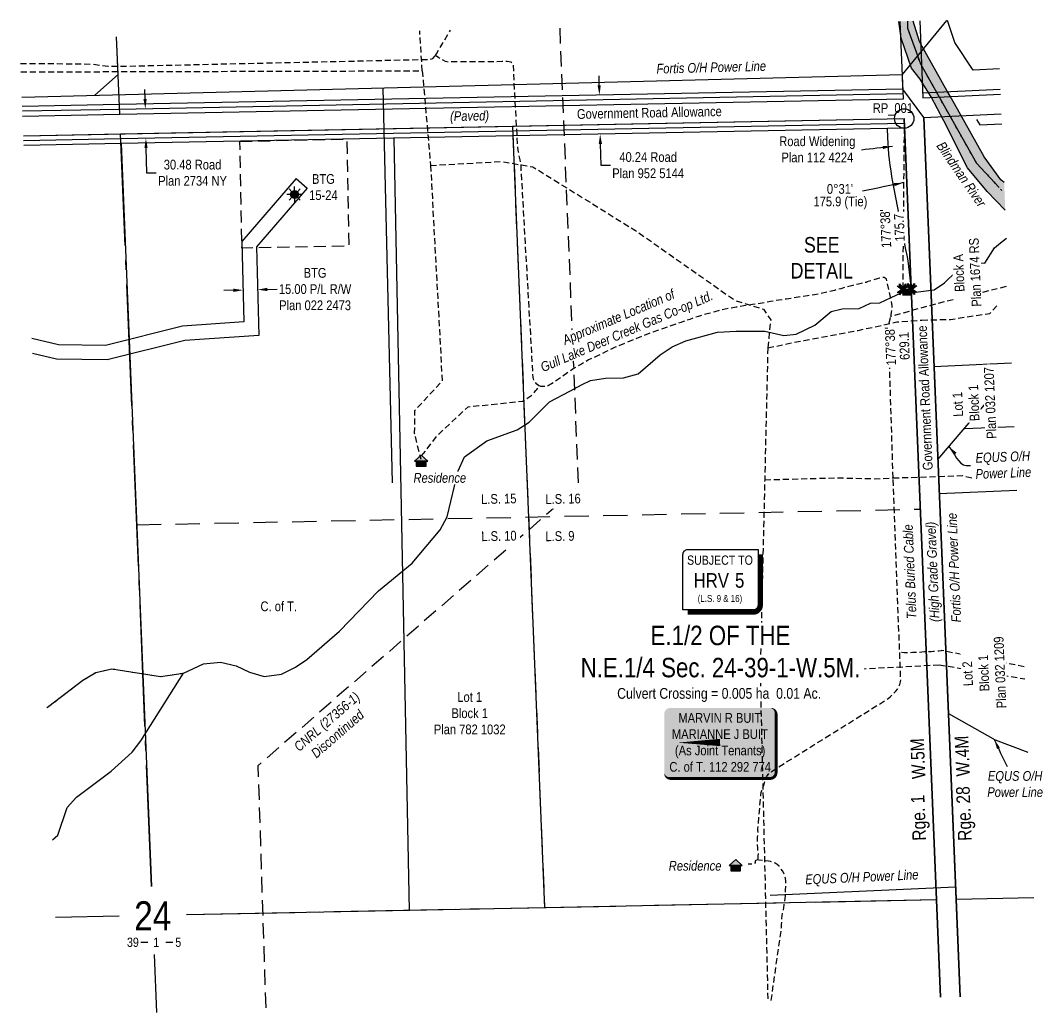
# Model space of a CAD drawing. Extents: x 702136 to 706067, y 5806320 to 5809239.
# Drawn here: x 703151 to 704202, y 5806320 to 5807341 of the extents above; entities that cross this region are included whole.
import ezdxf
from ezdxf.enums import TextEntityAlignment as Align

# ---------------------------------------------------------------- set-up
doc = ezdxf.new("R2010")
doc.units = 0
doc.header["$LTSCALE"] = 5
doc.header["$PDSIZE"] = 0.5
for name, pattern in [('foc-ACCESSROAD', [3.75, 2.5, -1.25]), ('foc-LSD', [8, 5, -3]), ('foc-QUARTERLINE', [33, 25, -3, 2, -3]), ('foc-TIELINE', [1.875, 1.25, -0.625]), ('foc-WHEELTRACKS', [2, 0.4, -1.6]), ('HIDDEN2', [4.7625, 3.175, -1.5875]), ('UG_PIPE', [1.875, 1.25, -0.625])]:
    doc.linetypes.add(name, pattern=pattern)
doc.layers.get('Defpoints').update_dxf_attribs({"color": 9})
for name, color, linetype in [('10', 1, 'Continuous'), ('35', 37, 'Continuous'), ('9', 3, 'Continuous'), ('AS-PIPE-UG', 44, 'UG_PIPE'), ('AS-PIPE-UG-T', 44, 'Continuous'), ('AS-POWER', 104, 'foc-POWER'), ('AS-POWER-T', 104, 'Continuous'), ('AS-RESIDENCE', 14, 'Continuous'), ('AS-TELUS', 224, 'foc-TEL'), ('C-SYMBOL', 7, 'Continuous'), ('CG-NOTES', 7, 'Continuous'), ('CTW', 7, 'Continuous'), ('D-TXT', 6, 'Continuous'), ('DETAIL-T', 7, 'Continuous'), ('F-RW', 190, 'Continuous'), ('F-WS', 190, 'foc-ACCESSROAD'), ('F-WS-S', 8, 'Continuous'), ('L-AREAREQUIRED', 7, 'Continuous'), ('L-BD', 7, 'Continuous'), ('L-MON', 1, 'Continuous'), ('L-ROAD-T', 7, 'Continuous'), ('L-SEC', 7, 'Continuous'), ('L-SECLBL', 7, 'Continuous'), ('L-SECQ', 8, 'foc-QUARTERLINE'), ('L-SECTION-LSD', 7, 'foc-LSD'), ('L-TIE', 7, 'foc-TIELINE'), ('L-TITLEDB', 4, 'Continuous'), ('L-TITLEDB-T', 4, 'Continuous'), ('P-PROPOSED', 10, 'Continuous'), ('P-PROPOSED-H', 21, 'Continuous'), ('T-EXISTING RTF', 220, 'HIDDEN2'), ('T-WATER', 160, 'Continuous'), ('T-WATER-H', 133, 'Continuous'), ('T-WATER-P3', 160, 'foc-WHEELTRACKS'), ('T-WATER-T', 170, 'Continuous')]:
    doc.layers.add(name, color=color, linetype=linetype)
doc.layers.add('T-TEXT', color=48, linetype='Continuous', lineweight=18)
doc.styles.add('100L', font='ARIALN.TTF', dxfattribs={"height": 11})
doc.styles.add('175L', font='ARIALN.TTF', dxfattribs={"height": 20})
doc.styles.add('80', font='ARIALN.TTF', dxfattribs={"height": 10})
doc.styles.add('80CG', font='ARIALN.TTF', dxfattribs={"height": 10})
doc.styles.add('80L', font='ARIALN.TTF', dxfattribs={"height": 10})
doc.styles.add('80LS', font='ARIALNI.TTF', dxfattribs={"height": 10})
doc.styles.add('foc-LtypeFont', font='ARIALN.TTF', dxfattribs={"height": 7.35})
doc.styles.add('HRV', font='ARIALN.TTF', dxfattribs={"height": 3})
doc.styles.add('MtXpl_Arial_Narrow', font='ARIALNI.TTF')
doc.styles.add('SIMPLEX', font='ARIALN.TTF')
doc.linetypes.add('foc-POWER', pattern='A,6,-1,["P",foc-LtypeFont,S=0.2,R=0,X=-0.625,Y=-0.75],-1.24,4', length=12.24)
doc.linetypes.add('foc-POWER-NOLINE', pattern='A,0,-4,["P",foc-LtypeFont,S=0.2,R=0,X=-0.625,Y=-0.75],-8.24', length=12.24)
doc.linetypes.add('foc-TEL', pattern='A,2,-1,["T",foc-LtypeFont,S=0.2,R=0,X=-0.425,Y=-0.75],-1.24,8', length=12.24)
doc.linetypes.add('foc-TEL-NOLINE', pattern='A,0,-2,["T",foc-LtypeFont,S=0.2,R=0,X=-0.425,Y=-0.75],-10.24', length=12.24)
doc.linetypes.add('foc-TOPO-flowdirection-NOLINE', pattern='A,0,[">",foc-LtypeFont,S=0.3,R=0,X=0,Y=-0.945],-20,[">",foc-LtypeFont,S=0.3,R=0,X=0,Y=-0.945],0', length=20)
doc.dimstyles.new('Compass 5 000', dxfattribs={"dimscale": 5, "dimtxt": 9, "dimasz": 2, "dimexe": 0.2, "dimexo": 0.0625, "dimgap": 0.5, "dimtad": 0, "dimtih": 1, "dimtoh": 1, "dimzin": 0, "dimdsep": 46, "dimtxsty": '80CG', "dimcen": 0.1, "dimse1": 1, "dimse2": 1, "dimclrd": 256, "dimclrt": 256, "dimaunit": 1, "dimadec": 4, "dimazin": 0, "dimtfac": 0.06, "dimtofl": 0, "dimtmove": 0, "dimatfit": 1, "dimfxl": 0.2, "dimtolj": 1, "dimtzin": 0, "dimlwd": -1, "dimarcsym": 0})

# ---------------------------------------------------------------- blocks, each defined once
blk = doc.blocks.new('L-SECLBL')
at = {"layer": '9', "color": 7}
for p, q in [((-5.1, -27.8), (-12.3, -27.8)), ((20.7, -27.8), (13.5, -27.8))]:
    blk.add_line(p, q, dxfattribs=at)
at = {"layer": '10', "color": 2, "style": 'SIMPLEX'}
blk.add_attdef('SEC', text='', height=30, dxfattribs=at).set_placement((0, 0), align=Align.MIDDLE)
at = {"layer": '10', "color": 5, "style": '80L'}
blk.add_attdef('TWP', text='', height=9.5, dxfattribs=at).set_placement((-14.4, -27.4), align=Align.MIDDLE_RIGHT)
blk.add_attdef('RGE', text='', height=9.5, dxfattribs=at).set_placement((3.6, -27.4), align=Align.MIDDLE_CENTER)
blk.add_attdef('MER', text='', height=9.5, dxfattribs=at).set_placement((23.2, -27.4), align=Align.MIDDLE_LEFT)
blk = doc.blocks.new('*D418')
at = {"layer": 'Defpoints', "color": 0, "transparency": 16777216}
for p in [(703379.6, 5807084), (703394.6, 5807084.4), (703395.2, 5807064.2)]:
    blk.add_point(p, dxfattribs=at)
at = {"layer": 'F-RW', "transparency": 16777216}
for p, q in [((703370.2, 5807063.6), (703360.2, 5807063.3)), ((703405.2, 5807064.5), (703415.2, 5807064.8))]:
    blk.add_line(p, q, dxfattribs=at)
for points in [[(703370.1, 5807065.3), (703370.2, 5807061.9), (703380.2, 5807063.8)], [(703405.1, 5807066.2), (703405.2, 5807062.8), (703395.2, 5807064.2)]]:
    blk.add_solid(points, dxfattribs=at)
at = {"layer": 'F-RW', "transparency": 16777216, "insert": (703454.2, 5807064.8), "char_height": 10, "width": 372.499, "attachment_point": 5, "style": '80CG'}
blk.add_mtext('\\A1;BTG\\P15.00 P/L R/W\\PPlan 022 2473', dxfattribs=at)
blk = doc.blocks.new('HRV')
blk.add_lwpolyline([(-35.1, 31.6), (37.2, 31.6), (37.2, -25.5, -0.414214), (32.2, -30.5), (-40.1, -30.5), (-40.1, 26.6, -0.414214)], format="xyb", close=True)
at = {"const_width": 5, "flags": 128}
blk.add_lwpolyline([(-35.1, -33), (32.2, -33, 0.414214), (39.7, -25.5), (39.7, 26.6)], format="xyb", dxfattribs=at)
at = {"style": '80L'}
blk.add_text('SUBJECT TO', height=9.5, dxfattribs=at).set_placement((-2, 13.1), align=Align.BOTTOM_CENTER)
blk.add_attdef('(N.W.1/4 00)', text='', height=7.12, dxfattribs=at).set_placement((-2, -24.4), align=Align.BOTTOM_CENTER)
at = {"layer": 'CTW', "color": 3, "style": 'HRV'}
blk.add_text('HRV', height=15, dxfattribs=at).set_placement((-10.9, -0.2), align=Align.MIDDLE_CENTER)
blk.add_attdef('0', text='', height=15, dxfattribs=at).set_placement((18.3, -0.2), align=Align.MIDDLE_CENTER)
blk = doc.blocks.new('*D422')
at = {"layer": 'Defpoints', "color": 0, "transparency": 16777216}
for p in [(703279.6, 5807250.3), (703490.4, 5807254.5), (703491, 5807224.1)]:
    blk.add_point(p, dxfattribs=at)
at = {"layer": 'L-TITLEDB', "transparency": 16777216}
for p, q in [((703279.4, 5807260.3), (703279.2, 5807270.3)), ((703280.3, 5807210), (703280.9, 5807184.5)), ((703280.9, 5807184.5), (703290.9, 5807184.5))]:
    blk.add_line(p, q, dxfattribs=at)
for points in [[(703281, 5807260.3), (703277.7, 5807260.3), (703279.6, 5807250.3)], [(703282, 5807210), (703278.7, 5807209.9), (703280.2, 5807220)]]:
    blk.add_solid(points, dxfattribs=at)
at = {"layer": 'L-TITLEDB', "transparency": 16777216, "insert": (703328.2, 5807184.5), "char_height": 10, "attachment_point": 5, "style": '80CG'}
blk.add_mtext('\\A1;30.48 Road\\PPlan 2734 NY', dxfattribs=at)
blk = doc.blocks.new('*D423')
at = {"layer": 'Defpoints', "color": 0, "transparency": 16777216}
for p in [(703815.2, 5807265.8), (703747.4, 5807224.3), (703815.9, 5807225.6)]:
    blk.add_point(p, dxfattribs=at)
at = {"layer": 'L-TITLEDB', "transparency": 16777216}
for p, q in [((703746.5, 5807274.4), (703746.3, 5807284.4)), ((703747.6, 5807214.3), (703748.1, 5807192.3)), ((703748.1, 5807192.3), (703758.1, 5807192.3))]:
    blk.add_line(p, q, dxfattribs=at)
for points in [[(703748.1, 5807274.5), (703744.8, 5807274.4), (703746.7, 5807264.4)], [(703749.3, 5807214.3), (703746, 5807214.2), (703747.4, 5807224.3)]]:
    blk.add_solid(points, dxfattribs=at)
at = {"layer": 'L-TITLEDB', "transparency": 16777216, "insert": (703796.8, 5807192.3), "char_height": 10, "attachment_point": 5, "style": '80CG'}
blk.add_mtext('\\A1;40.24 Road\\PPlan 952 5144', dxfattribs=at)
blk = doc.blocks.new('GAS')
h = blk.add_hatch(color=255)
h.dxf.hatch_style = 1
edge = h.paths.add_edge_path()
edge.add_arc((0, 0), 0.9, 0, 360)
for p, q in [((-0.81, 0), (-1.62, 0)), ((-0.57, 0.57), (-1.14, 1.14)), ((0, 0.81), (0, 1.62)), ((0.57, 0.57), (1.14, 1.14)), ((1.62, 0), (0.81, 0)), ((-0.57, -0.57), (-1.14, -1.14)), ((0, -0.81), (0, -1.62)), ((1.14, -1.14), (0.57, -0.57))]:
    blk.add_line(p, q)
blk.add_circle((0, 0), 0.8)
blk = doc.blocks.new('res_occ')
for points in [[(0.1, 0.89), (-1.26, -0.37), (1.46, -0.37)], [(-0.9, -1.43), (1.1, -1.43), (1.1, -0.37), (-0.9, -0.37)]]:
    blk.add_hatch(color=14).paths.add_polyline_path(points)
at = {"color": 14}
for points in [[(0.1, 0.89), (-1.26, -0.37), (1.46, -0.37)], [(-0.9, -1.43), (1.1, -1.43), (1.1, -0.37), (-0.9, -0.37)]]:
    blk.add_lwpolyline(points, close=True, dxfattribs=at)
blk = doc.blocks.new('*U428')
h = blk.add_hatch(color=59)
edge = h.paths.add_edge_path()
edge.add_line((-51.5, -37), (51.5, -37))
edge.add_arc((51.5, -31), 6, 270, 360)
edge.add_line((57.5, -31), (57.5, 29.5))
edge.add_arc((51.5, 29.5), 6, 0, 90)
edge.add_line((51.5, 35.5), (-51.5, 35.5))
edge.add_arc((-51.5, 29.5), 6, 90, 180)
edge.add_line((-57.5, 29.5), (-57.5, -31))
edge.add_arc((-51.5, -31), 6, 180, 270)
at = {"color": 1, "flags": 128}
blk.add_lwpolyline([(-51.5, -37, 3, 3, 0), (51.5, -37, 3, 3, 0.414214), (57.5, -31, 3, 3, 0), (57.5, 29.5, 3, 0, 0.414214), (51.5, 35.5, 0, 0, 0), (-51.5, 35.5, 0, 0, 0.414214), (-57.5, 29.5, 0, 0, 0), (-57.5, -31, 0, 3, 0.414214)], format="xyseb", close=True, dxfattribs=at)
blk.add_lwpolyline([(-43.9, -0.2, 0, 7.5, 0), (0, 0, 0, 0, 0)], format="xyseb", dxfattribs=at)
at = {"color": 1, "style": '80'}
blk.add_attdef('ENTER_TEXT_001', (-36, -5), '', height=10, dxfattribs=at)
blk = doc.blocks.new('TEMP')
h = blk.add_hatch(color=255)
h.dxf.hatch_style = 1
h.paths.add_polyline_path([(0, 0.25), (-0.67, 1.15), (-0.67, 0.67), (-1.15, 0.67), (-0.25, 0), (-1.15, -0.67), (-0.67, -0.67), (-0.67, -1.15), (0, -0.25), (0.67, -1.15), (0.67, -0.67), (1.15, -0.67), (0.25, 0), (1.15, 0.67), (0.67, 0.67), (0.67, 1.15)])
h.paths.add_polyline_path([(0.57, 0.85), (0.57, 0.57), (0.85, 0.57), (0.08, 0), (0.85, -0.57), (0.57, -0.57), (0.57, -0.85), (0, -0.08), (-0.57, -0.85), (-0.57, -0.57), (-0.85, -0.57), (-0.08, 0), (-0.85, 0.57), (-0.57, 0.57), (-0.57, 0.85), (0, 0.08)], flags=16)
h = blk.add_hatch(color=1)
h.dxf.hatch_style = 1
h.paths.add_polyline_path([(0, 0.08), (-0.57, 0.85), (-0.57, 0.57), (-0.85, 0.57), (-0.08, 0), (-0.85, -0.57), (-0.57, -0.57), (-0.57, -0.85), (0, -0.08), (0.57, -0.85), (0.57, -0.57), (0.85, -0.57), (0.08, 0), (0.85, 0.57), (0.57, 0.57), (0.57, 0.85)])
at = {"color": 1}
for p, q in [((-0.08, 0), (0.08, 0)), ((0, 0.08), (0, -0.08))]:
    blk.add_line(p, q, dxfattribs=at)
at = {"color": 255, "flags": 128}
blk.add_lwpolyline([(-0.25, 0), (-1.15, 0.67), (-0.67, 0.67), (-0.67, 1.15), (0, 0.25), (0.67, 1.15), (0.67, 0.67), (1.15, 0.67), (0.25, 0), (1.15, -0.67), (0.67, -0.67), (0.67, -1.15), (0, -0.25), (-0.67, -1.15), (-0.67, -0.67), (-1.15, -0.67)], close=True, dxfattribs=at)
at = {"color": 1, "flags": 128}
blk.add_lwpolyline([(-0.08, 0), (-0.85, 0.57), (-0.57, 0.57), (-0.57, 0.85), (0, 0.08), (0.57, 0.85), (0.57, 0.57), (0.85, 0.57), (0.08, 0), (0.85, -0.57), (0.57, -0.57), (0.57, -0.85), (0, -0.08), (-0.57, -0.85), (-0.57, -0.57), (-0.85, -0.57)], close=True, dxfattribs=at)

msp = doc.modelspace()

# ---------------------------------------------------------------- hatches: boundary and pattern name
at = {"layer": 'P-PROPOSED-H'}
h = msp.add_hatch(color=256, dxfattribs=at)
h.dxf.hatch_style = 1
h.paths.add_polyline_path([(704067.669, 5807058.903), (704067.421, 5807064.898), (704058.596, 5807064.533), (704058.844, 5807058.538)])
at = {"layer": 'T-WATER-H'}
h = msp.add_hatch(color=256, dxfattribs=at)
h.dxf.hatch_style = 1
h.paths.add_polyline_path([(704164.142, 5807146.207), (704145.567, 5807165.245), (704125.451, 5807189.673), (704101.02, 5807237.858), (704087.786, 5807262.551), (704078.677, 5807277.557), (704076.605, 5807280.967), (704067.758, 5807292.33), (704056.942, 5807323.027), (704054.582, 5807340.299), (704069.438, 5807340.589), (704075.887, 5807319.49), (704077.046, 5807317.426), (704104.503, 5807268.578), (704107.348, 5807263.511), (704121.19, 5807238.854), (704142.585, 5807201.056), (704159.593, 5807177.431), (704162.969, 5807174.572)])

# ---------------------------------------------------------------- linework, layer by layer
at = {"layer": '35', "color": 3}
msp.add_circle((704060.166, 5807240.389), 10, dxfattribs=at)
at = {"layer": 'AS-PIPE-UG'}
for p, q in [((703151.509, 5807288.352), (703564.488, 5807289.433)), ((703564.488, 5807289.433), (703572.984, 5807192.086)), ((703911.977, 5806668.725), (704096.084, 5806678.201)), ((703911.977, 5806668.725), (703919.914, 5806332.855))]:
    msp.add_line(p, q, dxfattribs=at)
at = {"layer": 'AS-PIPE-UG', "flags": 128}
for points in [[(703564.488, 5807289.433), (703561.866, 5807330.651)], [(703577.991, 5807305.305), (703579.226, 5807306.943), (703586.96, 5807320.451), (703593.365, 5807331.268)], [(703151.155, 5807296.967), (703163.466, 5807297.116), (703224.059, 5807296.439), (703233.082, 5807295.184), (703240.935, 5807294.272), (703255.01, 5807294.168), (703571.199, 5807301.249), (703575.259, 5807302.143), (703577.808, 5807305.062), (703577.991, 5807305.305)], [(703685.741, 5806964.802), (703684.235, 5806965.327), (703682.321, 5806966.918), (703680.621, 5806969.014), (703679.294, 5806971.287), (703678.515, 5806973.716), (703666.037, 5807191.691), (703666.044, 5807192.535), (703665.452, 5807195.084), (703665.043, 5807197.731), (703664.493, 5807200.434), (703663.982, 5807203.104), (703663.461, 5807205.741), (703663.049, 5807208.278), (703662.696, 5807210.646), (703662.582, 5807212.667), (703658.088, 5807296.334), (703657.577, 5807296.877), (703655.912, 5807298.246), (703653.855, 5807298.806), (703651.667, 5807298.869), (703649.18, 5807298.892), (703646.777, 5807298.857), (703593.425, 5807298.518), (703591.123, 5807298.505), (703588.436, 5807299.122), (703585.813, 5807300.266), (703583.671, 5807301.62), (703581.36, 5807302.879), (703577.991, 5807305.305)], [(703572.984, 5807192.086), (703646.516, 5807196.073), (703678.104, 5807190.67), (703783.908, 5807125.017), (703886.503, 5807052.999), (703915.285, 5807044.137), (703922.841, 5807033.237), (703919.864, 5807004.328)], [(703572.984, 5807192.086), (703584.926, 5806970.203), (703556.626, 5806939.741), (703556.301, 5806916.544), (703562.848, 5806889.673)], [(704046.305, 5807036.646), (704046.695, 5807038.469), (704047.106, 5807040.832), (704047.584, 5807043.131), (704047.872, 5807045.394), (704047.96, 5807047.46), (704042.107, 5807075.044), (704041.593, 5807075.468), (704039.701, 5807076.762), (704037.307, 5807076.543), (704034.853, 5807076.011), (704032.512, 5807075.463), (704021.893, 5807072.195), (704021.8, 5807071.947), (704021.145, 5807071.698), (704018.236, 5807071.05), (704013.224, 5807069.965), (704007.429, 5807068.592), (704001.334, 5807066.975), (703994.906, 5807065.267), (703988.322, 5807063.527), (703981.582, 5807061.874), (703974.672, 5807060.306), (703967.747, 5807059.046), (703960.811, 5807058.062), (703953.755, 5807056.964), (703946.56, 5807055.732), (703939.225, 5807054.598), (703931.132, 5807053.451), (703922.805, 5807052.07), (703913.943, 5807050.417), (703904.256, 5807048.942), (703895.277, 5807047.514), (703887.209, 5807046.155), (703880.134, 5807045.007), (703872.792, 5807043.441), (703865.405, 5807041.402), (703857.467, 5807039.305), (703848.753, 5807036.78), (703839.639, 5807033.706), (703830.412, 5807030.576), (703821.203, 5807027.41), (703811.707, 5807024.047), (703801.66, 5807020.507), (703791.57, 5807016.676), (703781.849, 5807012.751), (703772.359, 5807008.908), (703763.034, 5807004.922), (703753.765, 5807000.566), (703744.602, 5806996.093), (703735.594, 5806991.944), (703728.1, 5806987.618), (703720.865, 5806983.474), (703714.04, 5806978.849), (703707.652, 5806974.31), (703697.467, 5806967.193), (703695.92, 5806966.509), (703693.865, 5806965.443), (703691.438, 5806964.734), (703688.844, 5806964.447), (703686.568, 5806964.515), (703685.741, 5806964.802)], [(704165.056, 5807067.404), (704094.524, 5807049.981), (704046.305, 5807036.646)], [(704078.185, 5807032.935), (704107.928, 5807033.679), (704148.204, 5807039.895), (704156.083, 5807048.25)], [(704048.75, 5806870.517), (704044.078, 5807020.033), (704043.762, 5807020.696), (704043.933, 5807021.836), (704044.111, 5807024.202), (704044.265, 5807026.666), (704044.692, 5807029.12), (704045.098, 5807031.554), (704045.685, 5807033.856), (704046.172, 5807036.022), (704046.305, 5807036.646)], [(703919.864, 5807004.328), (703956.852, 5807012.047), (704012.814, 5807022.367), (704052.574, 5807030.985), (704078.185, 5807032.935)], [(703919.864, 5807004.328), (703916.671, 5806868.628), (703911.977, 5806668.725)], [(703563.846, 5806893.19), (703580.094, 5806914.385), (703611.722, 5806943.754), (703667.795, 5806949.462), (703668.038, 5806949.597), (703677.431, 5806955.845), (703678.646, 5806957.216), (703680.077, 5806958.687), (703681.292, 5806960.371), (703682.264, 5806961.669), (703683.401, 5806962.942), (703685.87, 5806964.758)], [(703910.131, 5806477.749), (703910.08, 5806479.982), (703910.035, 5806482.074), (703910.141, 5806483.725), (703909.775, 5806485.941), (703909.587, 5806488.104), (703909.474, 5806490.099), (703909.198, 5806492.317), (703909.237, 5806494.654), (703909.205, 5806496.903), (703909.282, 5806498.977), (703909.253, 5806500.813), (703909.547, 5806502.544), (703909.794, 5806504.227), (703909.817, 5806506.069), (703909.767, 5806507.831), (703909.716, 5806509.727), (703912.589, 5806542.355), (703912.603, 5806544.394), (703913.127, 5806546.705), (703913.615, 5806549.019), (703914.375, 5806551.346), (703915.464, 5806553.232), (703917.214, 5806560.069), (703917.35, 5806560.656), (703918.581, 5806563.051), (703920.136, 5806565.332), (703922.082, 5806567.291), (703924.392, 5806568.81), (703926.52, 5806570.143), (703928.544, 5806571.605), (704041.696, 5806642.281), (704043.676, 5806643.743), (704045.681, 5806645.459), (704047.667, 5806647.287), (704049.66, 5806649.122), (704051.558, 5806651.119), (704053.209, 5806653.243), (704054.536, 5806655.567), (704055.573, 5806658.121), (704056.375, 5806660.568), (704056.583, 5806663.203), (704048.75, 5806870.517)], [(703916.671, 5806868.628), (703991.585, 5806870.701), (704029.359, 5806869.732), (704048.75, 5806870.517)], [(704048.75, 5806870.517), (704120.224, 5806872.887), (704133.285, 5806869.753), (704175.514, 5806871.15)], [(704183.571, 5806676.297), (704099.028, 5806692.874), (704098.194, 5806692.601), (704095.721, 5806692.3), (704093.012, 5806692.123), (704090.418, 5806691.887), (704088.069, 5806691.669), (704085.849, 5806691.686), (704083.666, 5806691.715), (704082.419, 5806691.868), (704081.055, 5806691.479), (704078.176, 5806691.133), (704075.113, 5806690.996), (704071.91, 5806690.862), (704068.899, 5806690.742), (704065.938, 5806690.725), (704063.164, 5806690.712), (704060.321, 5806690.674), (704057.869, 5806690.755), (704056.144, 5806690.896), (704055.972, 5806690.949)], [(704096.084, 5806678.201), (704184.09, 5806663.745)], [(703910.131, 5806477.749), (703906.852, 5806476.382), (703906.887, 5806474.819), (703906.085, 5806473.427), (703899.6, 5806472.988)], [(703923.325, 5806332.923), (703933.713, 5806405.831), (703933.845, 5806408.045), (703934.125, 5806410.968), (703934.246, 5806413.963), (703934.434, 5806417.052), (703934.529, 5806419.912), (703935.059, 5806422.831), (703935.867, 5806425.633), (703936.26, 5806428.428), (703936.688, 5806431.18), (703936.99, 5806433.522), (703937.357, 5806435.493), (703937.759, 5806437.863), (703937.982, 5806440.691), (703937.971, 5806443.684), (703938.146, 5806446.673), (703938.321, 5806449.637), (703938.453, 5806452.593), (703938.45, 5806455.703), (703938.135, 5806458.695), (703937.328, 5806461.51), (703936.388, 5806463.978), (703934.924, 5806466.385), (703933.155, 5806468.611), (703931.491, 5806470.931), (703929.572, 5806472.811), (703927.362, 5806474.064), (703924.96, 5806475.075), (703922.486, 5806475.756), (703920.504, 5806476.128), (703910.361, 5806477.353), (703910.131, 5806477.749)]]:
    msp.add_lwpolyline(points, dxfattribs=at)
at = {"layer": 'AS-POWER', "linetype": 'foc-POWER-NOLINE'}
msp.add_line((704113.526, 5806436.708), (704080.258, 5807241.376), dxfattribs=at)
at = {"layer": 'AS-POWER'}
for points in [[(704080.258, 5807241.376), (704058.932, 5807270.545), (704058.311, 5807285.75), (704103.914, 5807341.265)], [(703227.65, 5807264.323), (703251.642, 5807285.725), (703250.005, 5807324.544)], [(703152.579, 5807262.387), (704058.311, 5807285.75)], [(703534.017, 5806865.525), (703524.357, 5807271.977)]]:
    msp.add_lwpolyline(points, dxfattribs=at)
at = {"layer": 'AS-POWER', "flags": 128}
for points in [[(704094.799, 5806889.66), (704146.932, 5806950.718)], [(704122.031, 5806921.554), (704173.349, 5806923.531)], [(704105.609, 5806628.207), (704153.666, 5806600.928), (704187.202, 5806588.473)], [(703922.353, 5806441.376), (704112.983, 5806449.848)]]:
    msp.add_lwpolyline(points, dxfattribs=at)
at = {"layer": 'AS-POWER', "linetype": 'foc-POWER-NOLINE', "flags": 128}
msp.add_lwpolyline([(704117.655, 5806336.77), (704113.526, 5806436.708)], dxfattribs=at)
at = {"layer": 'AS-TELUS', "linetype": 'foc-TEL-NOLINE', "flags": 128}
for points in [[(704080.258, 5807241.376), (704160.045, 5807245.293)], [(703154.216, 5807222.623), (704060.166, 5807240.389)], [(704097.538, 5806336.371), (704093.41, 5806436.305), (704060.166, 5807240.389)]]:
    msp.add_lwpolyline(points, dxfattribs=at)
at = {"layer": 'F-RW', "flags": 128}
for points in [[(703434.745, 5807178.556), (703378.862, 5807113.701), (703381.041, 5807031.011), (703317.891, 5807026.724), (703238.476, 5807006.95), (703190.182, 5807007.586), (703162.801, 5807014.169)], [(703434.749, 5807178.56), (703446.108, 5807168.765), (703394.009, 5807108.301), (703396.414, 5807017.02), (703320.229, 5807011.849), (703240.218, 5806991.926), (703188.307, 5806992.61), (703163.443, 5806998.588)]]:
    msp.add_lwpolyline(points, dxfattribs=at)
at = {"layer": 'F-WS', "flags": 128}
msp.add_lwpolyline([(703376.892, 5807216.938), (703486.868, 5807219.085), (703489.016, 5807109.109), (703379.039, 5807106.961)], close=True, dxfattribs=at)
at = {"layer": 'L-SEC', "flags": 128}
for points in [[(704059.344, 5807260.493), (704056.079, 5807340.328)], [(704076.194, 5807340.722), (704079.435, 5807261.475)], [(703253.37, 5807244.712), (704059.344, 5807260.493)], [(704079.435, 5807261.475), (704159.214, 5807265.391)], [(704080.258, 5807241.376), (704160.045, 5807245.293)], [(703153.388, 5807242.726), (703253.37, 5807244.712)], [(703254.217, 5807224.609), (704060.166, 5807240.389)], [(704060.166, 5807240.389), (704093.41, 5806436.305)], [(704080.258, 5807241.376), (704113.504, 5806437.252)], [(703154.216, 5807222.623), (703254.217, 5807224.609)], [(704093.41, 5806436.305), (704097.538, 5806336.371)], [(704113.504, 5806437.252), (704117.655, 5806336.77)]]:
    msp.add_lwpolyline(points, dxfattribs=at)
at = {"layer": 'L-SECQ', "flags": 128}
for points in [[(703253.37, 5807244.712), (703250.005, 5807324.544)], [(703286.04, 5806450.144), (703254.217, 5807224.609)], [(704093.41, 5806436.305), (703321.805, 5806420.858)], [(704193.41, 5806438.308), (704113.526, 5806436.708)], [(703252.539, 5806419.471), (703187.347, 5806418.166)], [(703291.371, 5806320.414), (703288.914, 5806380.206)]]:
    msp.add_lwpolyline(points, dxfattribs=at)
at = {"layer": 'L-SECTION-LSD', "flags": 128}
for points in [[(703657.191, 5807232.499), (703690.334, 5806428.236)], [(703270.747, 5806822.332), (704076.788, 5806838.348)]]:
    msp.add_lwpolyline(points, dxfattribs=at)
at = {"layer": 'L-TIE', "flags": 128}
msp.add_lwpolyline([(704060.166, 5807240.389), (704058.596, 5807064.533)], dxfattribs=at)
at = {"layer": 'L-TITLEDB', "flags": 128}
for points in [[(704158.138, 5807291.424), (704131.209, 5807290.137), (704112.187, 5807318.704), (704104.751, 5807341.281)], [(704058.932, 5807270.545), (703252.948, 5807254.761)], [(704079.181, 5807266.648), (704158.96, 5807270.565)], [(704059.132, 5807265.668), (703253.157, 5807249.773), (703153.179, 5807247.801)], [(703252.948, 5807254.761), (703152.975, 5807252.777)], [(704060.38, 5807235.213), (703254.428, 5807219.536)], [(704134.441, 5807239.511), (704137.931, 5807233.9), (704160.47, 5807235.023)], [(704060.58, 5807230.297), (703254.632, 5807214.559)], [(703254.428, 5807219.536), (703154.426, 5807217.537)], [(703254.632, 5807214.559), (703154.63, 5807212.573)], [(703254.632, 5807214.559), (703286.04, 5806450.144)], [(703551.297, 5806425.573), (703535.537, 5807220.15)], [(703657.606, 5807222.428), (703690.334, 5806428.236)], [(704090.743, 5806985.203), (704170.637, 5806989.11)], [(704096.145, 5806854.6), (704176.062, 5806857.902)], [(704093.41, 5806436.305), (703690.334, 5806428.236)], [(703551.297, 5806425.573), (703321.805, 5806420.858)], [(703690.334, 5806428.236), (703551.297, 5806425.573)]]:
    msp.add_lwpolyline(points, dxfattribs=at)
msp.add_lwpolyline([(704067.674, 5807058.788, 0.04125707), (704061.923, 5807105.694), (704048.564, 5807175.215, -0.03706095), (704043.263, 5807220.808), (704043.015, 5807229.995)], format="xyb", dxfattribs=at)
at = {"layer": 'P-PROPOSED', "flags": 128}
msp.add_lwpolyline([(704067.669, 5807058.903), (704067.421, 5807064.898), (704058.596, 5807064.533), (704058.844, 5807058.538)], close=True, dxfattribs=at)
at = {"layer": 'T-EXISTING RTF', "flags": 128}
msp.add_lwpolyline([(703705.801, 5807333.469), (703724.993, 5806861.367), (703395.438, 5806574.379), (703403.494, 5806322.633)], dxfattribs=at)
at = {"layer": 'T-WATER', "flags": 128}
for points in [[(704164.142, 5807146.207), (704145.567, 5807165.245), (704125.451, 5807189.673), (704101.02, 5807237.858), (704087.786, 5807262.551), (704078.677, 5807277.557), (704076.605, 5807280.967), (704067.758, 5807292.33), (704056.942, 5807323.027), (704054.582, 5807340.299)], [(704162.969, 5807174.572), (704159.593, 5807177.431), (704142.585, 5807201.056), (704121.19, 5807238.854), (704107.348, 5807263.511), (704104.503, 5807268.578), (704077.046, 5807317.426), (704075.887, 5807319.49), (704069.438, 5807340.589)], [(703184.054, 5806498.109), (703189.524, 5806502.847), (703199.202, 5806531.572), (703208.85, 5806541.884), (703244.438, 5806568.754), (703265.921, 5806588.405), (703275.058, 5806600.03), (703318.981, 5806669.691), (703339.615, 5806679.377), (703357.026, 5806681.071), (703372.874, 5806677.017), (703386.603, 5806670.75), (703401.739, 5806666.378), (703419.503, 5806668.5), (703433.908, 5806675.665), (703445.589, 5806683.737), (703479.206, 5806712.788), (703519.296, 5806754.313), (703554, 5806782.728), (703582.999, 5806817.037), (703590.048, 5806830.665), (703601.439, 5806877.957), (703607.873, 5806892.233), (703630.988, 5806908.728), (703662.159, 5806919.86), (703674.318, 5806927.879), (703695.352, 5806948.905), (703716.374, 5806959.966), (703724.373, 5806964.176), (703729.06, 5806966.641), (703737.54, 5806970.923), (703752.892, 5806973.233), (703771.477, 5806973.448), (703786.546, 5806977.799), (703808.998, 5806997.289), (703821.459, 5807005.376), (703835.65, 5807011.514), (703868.125, 5807020.506), (703887.416, 5807021.698), (703916.68, 5807021.514), (703936.415, 5807017.098), (703949.081, 5807018.57), (703968.228, 5807027.697), (703985.018, 5807041.829), (703996.211, 5807044.479), (704013.885, 5807044.773), (704025.667, 5807050.367), (704035.093, 5807050.661), (704046.875, 5807056.255), (704057.185, 5807060.966), (704066.248, 5807060.923), (704091.036, 5807064.046), (704101.692, 5807071.447), (704113.549, 5807082.971), (704125.738, 5807091.766), (704143.122, 5807091.652), (704152.903, 5807107.147), (704159.363, 5807112.496), (704165.341, 5807117.21)]]:
    msp.add_lwpolyline(points, dxfattribs=at)
at = {"layer": 'T-WATER', "linetype": 'foc-TOPO-flowdirection-NOLINE', "flags": 128}
msp.add_lwpolyline([(703184.054, 5806498.109), (703189.524, 5806502.847), (703199.202, 5806531.572), (703208.85, 5806541.884), (703244.438, 5806568.754), (703265.921, 5806588.405), (703275.058, 5806600.03), (703318.981, 5806669.691), (703339.615, 5806679.377), (703357.026, 5806681.071), (703372.874, 5806677.017), (703386.603, 5806670.75), (703401.739, 5806666.378), (703419.503, 5806668.5), (703433.908, 5806675.665), (703445.589, 5806683.737), (703479.206, 5806712.788), (703519.296, 5806754.313), (703554, 5806782.728), (703582.999, 5806817.037), (703590.048, 5806830.665), (703601.439, 5806877.957), (703607.873, 5806892.233), (703630.988, 5806908.728), (703662.159, 5806919.86), (703674.318, 5806927.879), (703695.352, 5806948.905), (703716.374, 5806959.966), (703724.373, 5806964.176), (703729.06, 5806966.641), (703737.54, 5806970.923), (703752.892, 5806973.233), (703771.477, 5806973.448), (703786.546, 5806977.799), (703808.998, 5806997.289), (703821.459, 5807005.376), (703835.65, 5807011.514), (703868.125, 5807020.506), (703887.416, 5807021.698), (703916.68, 5807021.514), (703936.415, 5807017.098), (703949.081, 5807018.57), (703968.228, 5807027.697), (703985.018, 5807041.829), (703996.211, 5807044.479), (704013.885, 5807044.773), (704025.667, 5807050.367), (704035.093, 5807050.661), (704046.875, 5807056.255), (704057.185, 5807060.966), (704066.248, 5807060.923), (704091.036, 5807064.046), (704101.692, 5807071.447), (704113.549, 5807082.971), (704125.738, 5807091.766), (704143.122, 5807091.652), (704152.903, 5807107.147), (704159.363, 5807112.496), (704165.341, 5807117.21)], dxfattribs=at)
at = {"layer": 'T-WATER-P3', "flags": 128}
for points in [[(704063.514, 5807340.473), (704063.721, 5807333.225), (704076.772, 5807296.555), (704134.411, 5807194.303), (704163.428, 5807163.469)], [(703178.44, 5806634.421), (703180.387, 5806635.562), (703215.435, 5806662.358), (703228.562, 5806670.4), (703245.027, 5806674.119), (703295.133, 5806666.176), (703318.981, 5806669.691)]]:
    msp.add_lwpolyline(points, dxfattribs=at)
at = {"layer": 'T-WATER-P3', "linetype": 'foc-TOPO-flowdirection-NOLINE', "flags": 128}
for points in [[(704063.514, 5807340.473), (704063.721, 5807333.225), (704076.772, 5807296.555), (704134.411, 5807194.303), (704157.847, 5807169.401)], [(703178.44, 5806634.421), (703180.387, 5806635.562), (703215.435, 5806662.358), (703228.562, 5806670.4), (703245.027, 5806674.119), (703295.133, 5806666.176), (703318.981, 5806669.691)]]:
    msp.add_lwpolyline(points, dxfattribs=at)

# ---------------------------------------------------------------- block references
at = {"layer": 'AS-RESIDENCE', "xscale": 4.999884999999996, "yscale": 4.999884999999996, "zscale": 4.999884999999996}
for p in [(703562.848, 5806889.673), (703886.367, 5806473.546)]:
    msp.add_blockref('res_occ', p, dxfattribs=at)
at = {"layer": 'CG-NOTES', "xscale": 0.999977, "yscale": 0.999977, "zscale": 0.999977}
msp.add_blockref('HRV', (703872.67, 5806765.245), dxfattribs=at).add_auto_attribs({'(N.W.1/4 00)': '(L.S. 9 & 16)', '0': '5'})
at = {"layer": 'CG-NOTES'}
ref = msp.add_blockref('*U428', (703870.871, 5806598.343), dxfattribs=dict(at, xscale=0.999977, yscale=0.999977, zscale=0.999977))
ref.add_attrib('ENTER_TEXT_001', 'MARVIN R BUIT', (703827.915, 5806618.602), dxfattribs={"layer": '0', "color": 1, "height": 9.99977, "style": '80'})
ref.add_attrib('ENTER_TEXT_002', 'MARIANNE J BUIT', (703821.231, 5806601.936), dxfattribs={"layer": '0', "color": 1, "height": 9.99977, "style": '80'})
ref.add_attrib('ENTER_TEXT_003', '(As Joint Tenants)', (703824.392, 5806585.099), dxfattribs={"layer": '0', "color": 1, "height": 9.99977, "style": '80'})
ref.add_attrib('ENTER_TEXT_004', 'C. of T. 112 292 774', (703818.652, 5806568.255), dxfattribs={"layer": '0', "color": 1, "height": 9.99977, "style": '80'})
at = {"layer": 'F-WS-S', "xscale": 4.999884999999996, "yscale": 4.999884999999996, "zscale": 4.999884999999996}
msp.add_blockref('GAS', (703433.13, 5807162.18), dxfattribs=at)
at = {"layer": 'L-MON', "linetype": 'Continuous', "xscale": 4.999884999999998, "yscale": 4.999884999999998, "zscale": 4.999884999999998}
for p in [(704058.596, 5807064.533), (704067.421, 5807064.898)]:
    msp.add_blockref('TEMP', p, dxfattribs=at)
at = {"layer": 'L-SECLBL', "xscale": 0.999977, "yscale": 0.999977, "zscale": 0.999977}
msp.add_blockref('L-SECLBL', (703287.272, 5806420.167), dxfattribs=at).add_auto_attribs({'SEC': '24', 'TWP': '39', 'RGE': '1', 'MER': '5'})

# ---------------------------------------------------------------- texts
at = {"layer": '35', "color": 3, "style": '80'}
msp.add_attdef('RP_001', (704027.806, 5807246.143), 'RP', height=9.9998, dxfattribs=at)
at = {"layer": 'AS-POWER-T', "char_height": 9.99977, "attachment_point": 2, "style": '80L'}
for s, insert, width, rotation in [('{\\fArial Narrow|b0|i1|c0|p34;Fortis O/H Power Line}', (703861.557, 5807298.006), 114.10687, 1.477608), ('{\\fArial Narrow|b0|i1|c0|p34;Fortis O/H Power Line}', (704106.411, 5806777.97), 114.10687, 92.367516), ('{\\fArial Narrow|b0|i1|c0|p34;EQUS O/H Power Line}', (704016.364, 5806464.887), 116.31833, 2.544726)]:
    msp.add_mtext(s, dxfattribs=dict(at, insert=insert, width=width, rotation=rotation))
at = {"layer": 'AS-POWER-T', "insert": (704174.259, 5806568.9), "char_height": 9.99977, "width": 57.11779, "attachment_point": 2, "style": '80L'}
msp.add_mtext('{\\fArial Narrow|b0|i1|c0|p34;EQUS O/H\\PPower Line}', dxfattribs=at)
at = {"layer": 'AS-RESIDENCE', "insert": (703845.081, 5806471.37), "char_height": 9.99977, "attachment_point": 5, "style": '80CG'}
msp.add_mtext('\\A1;{\\fArial Narrow|b0|i1|c0|p34;Residence}', dxfattribs=at)
at = {"layer": 'AS-TELUS', "insert": (704060.885, 5806773.858), "char_height": 9.99977, "width": 97.23282, "attachment_point": 2, "rotation": 92.367516, "style": '80L'}
msp.add_mtext('{\\fArial Narrow|b0|i1|c0|p34;Telus Buried Cable}', dxfattribs=at)
at = {"layer": 'D-TXT', "color": 3, "char_height": 13.9997, "attachment_point": 1, "rotation": 92.367518, "style": '80L'}
for s, width, insert in [('W.4M', 44.80336, (704113.789, 5806563.132)), ('W.5M', 44.80336, (704068.095, 5806560.488)), ('Rge. 28', 108.91663, (704115.695, 5806496.826)), ('Rge. 1', 63.85962, (704068.815, 5806496.967))]:
    msp.add_mtext_dynamic_manual_height_columns(s, width=width, gutter_width=47.499, heights=[0], dxfattribs=dict(at, insert=insert))
at = {"layer": 'DETAIL-T', "color": 3, "insert": (703975.38, 5807097.072), "char_height": 15.9996, "width": 63.63466, "attachment_point": 5, "style": '80CG'}
msp.add_mtext('SEE\\PDETAIL', dxfattribs=at)
at = {"layer": 'F-RW', "insert": (703462.773, 5807169.735), "char_height": 9.9998, "width": 28.83058, "attachment_point": 5, "style": '80CG'}
msp.add_mtext('\\A1;BTG\\P15-24', dxfattribs=at)
at = {"layer": 'L-BD', "linetype": 'Continuous', "style": '80L'}
for s, rotation, p in [("177%%d38'", 92.3674, (704041.079, 5807127.126)), ('629.1', 92.3675, (704060.336, 5807006.294))]:
    msp.add_text(s, height=9.9998, rotation=rotation, dxfattribs=at).set_placement(p, align=Align.MIDDLE)
at = {"layer": 'L-BD', "insert": (703966.19, 5807172.929), "char_height": 9.99977, "width": 54.7986, "attachment_point": 1, "line_spacing_factor": 0.775805, "style": '80L'}
msp.add_mtext("\\pi14.46304;0°31' \\P\\pi0.6639;175.9 (Tie)", dxfattribs=at)
at = {"layer": 'L-ROAD-T', "style": '80L'}
for rotation, p in [(1.121708, (703798.037, 5807246.384)), (92.367505, (704081.447, 5806952.887))]:
    msp.add_text('Government Road Allowance', height=9.99977, rotation=rotation, dxfattribs=at).set_placement(p, align=Align.MIDDLE_CENTER)
at = {"layer": 'L-TITLEDB-T', "linetype": 'Continuous', "style": '80CG'}
msp.add_text('Lot 1', height=10, rotation=92.367516, dxfattribs=at).set_placement((704120.779, 5806933.728))
at = {"layer": 'L-TITLEDB-T', "insert": (703970.819, 5807208.549), "char_height": 9.99977, "attachment_point": 5, "style": '80CG'}
msp.add_mtext('\\A1;Road Widening\\PPlan 112 4224', dxfattribs=at)
at = {"layer": 'L-TITLEDB-T', "char_height": 10, "attachment_point": 5, "style": '80CG'}
for s, insert, width in [('\\A1;C. of T.', (703416.838, 5806738.358), 63.33329), ('\\A1;Lot 1\\PBlock 1\\PPlan 782 1032', (703613.266, 5806628.36), 74.49973)]:
    msp.add_mtext(s, dxfattribs=dict(at, insert=insert, width=width))
at = {"layer": 'T-EXISTING RTF', "insert": (703471.847, 5806613.383), "char_height": 9.99977, "width": 83.46097, "attachment_point": 5, "rotation": 41.050461, "style": '80CG'}
msp.add_mtext('\\A1;{\\fArial Narrow|b0|i1|c0|p34;CNRL (27356-1)\\PDiscontinued}', dxfattribs=at)
at = {"layer": 'T-TEXT', "style": '80LS'}
for s, height, rotation, p in [('(Paved)', 9.9998, 1.121708, (703613.118, 5807243.081)), ('(High Grade Gravel)', 9.99977, 92.367516, (704089.466, 5806773.881))]:
    msp.add_text(s, height=height, rotation=rotation, dxfattribs=at).set_placement(p, align=Align.MIDDLE_CENTER)
at = {"layer": 'T-WATER-T', "insert": (704119.012, 5807182.915), "char_height": 9.99977, "attachment_point": 5, "rotation": 304.453609, "style": '80CG'}
msp.add_mtext('\\A1;{\\fArial Narrow|b0|i1|c0|p34;Blindman River}', dxfattribs=at)

# ---------------------------------------------------------------- dimensions: what is measured, and where the dimension line sits
at = {"layer": 'F-RW'}
dim = msp.add_linear_dim(base=(703395.17, 5807064.243), p1=(703379.648, 5807084.034), p2=(703394.638, 5807084.429), angle=1.509235, text='BTG\\P15.00 P/L R/W\\PPlan 022 2473', dimstyle='Compass 5 000', dxfattribs=at)
dim.commit()
dim.dimension.update_dxf_attribs({"geometry": '*D418', "text_midpoint": (703454.249, 5807064.769), "dimtype": 161})
at = {"layer": 'L-TITLEDB'}
for base, p1, p2, angle, text, picture, middle in [((703747.445, 5807224.258), (703815.151, 5807265.771), (703815.931, 5807225.587), 271.11203, '40.24 Road\\PPlan 952 5144', '*D423', (703796.789, 5807192.326)), ((703279.555, 5807250.294), (703490.985, 5807224.137), (703490.387, 5807254.452), 91.129811, '30.48 Road\\PPlan 2734 NY', '*D422', (703328.213, 5807184.455))]:
    dim = msp.add_linear_dim(base=base, p1=p1, p2=p2, angle=angle, text=text, dimstyle='Compass 5 000', dxfattribs=at)
    dim.commit()
    dim.dimension.update_dxf_attribs({"geometry": picture, "text_midpoint": middle, "dimtype": 161})

# ---------------------------------------------------------------- leaders
at = {"path_type": 1}
msp.add_leader([(704059.577, 5807174.364), (704017.242, 5807165.461)], dimstyle='Compass 5 000', override={"dimgap": 0.5, "dimtad": 0}, dxfattribs=at)
at = {"layer": 'AS-POWER-T', "path_type": 1}
for points in [[(704105.969, 5806902.742), (704124.066, 5806883.245), (704128.458, 5806883.245)], [(704152.861, 5806601.385), (704165.928, 5806573.485)]]:
    msp.add_leader(points, dimstyle='Compass 5 000', override={"dimgap": 0.5, "dimtad": 0}, dxfattribs=at)
at = {"layer": 'L-TITLEDB-T', "path_type": 1}
msp.add_leader([(704048.03, 5807211.652), (704016.158, 5807207.935)], dimstyle='Compass 5 000', override={"dimgap": 0.5, "dimtad": 0}, dxfattribs=at)

# ---------------------------------------------------------------- next in the draw order: texts
at = {"layer": 'AS-PIPE-UG-T', "insert": (703707.571, 5807016.5), "char_height": 9.99977, "width": 135.29435, "attachment_point": 1, "rotation": 23.144252, "style": 'MtXpl_Arial_Narrow', "bg_fill": 3, "box_fill_scale": 1.15, "bg_fill_color": 256, "bg_fill_true_color": 256, "bg_fill_transparency": 0}
msp.add_mtext('Approximate Location of', dxfattribs=at)
at = {"layer": 'AS-POWER-T', "insert": (704161.359, 5806897.229), "char_height": 9.99977, "width": 57.11779, "attachment_point": 2, "rotation": 2.206755, "style": '80L', "bg_fill": 3, "box_fill_scale": 1.15, "bg_fill_color": 256, "bg_fill_true_color": 256, "bg_fill_transparency": 0}
msp.add_mtext('{\\fArial Narrow|b0|i1|c0|p34;EQUS O/H\\PPower Line}', dxfattribs=at)
at = {"layer": 'AS-RESIDENCE', "insert": (703555.463, 5806875.581), "char_height": 9.9998, "width": 54.39626, "attachment_point": 1, "style": 'MtXpl_Arial_Narrow', "bg_fill": 3, "box_fill_scale": 1.15, "bg_fill_color": 256, "bg_fill_true_color": 256, "bg_fill_transparency": 0}
msp.add_mtext('Residence', dxfattribs=at)
at = {"layer": 'C-SYMBOL', "color": 3, "char_height": 19.99954, "attachment_point": 2, "style": '175L', "bg_fill": 3, "box_fill_scale": 1.15, "bg_fill_color": 256, "bg_fill_true_color": 256, "bg_fill_transparency": 0}
for s, insert, width in [('E.1/2 OF THE', (703871.232, 5806718.457), 142.85701), ('N.E.1/4 Sec. 24-39-1-W.5M.', (703871.232, 5806685.402), 289.2222)]:
    msp.add_mtext(s, dxfattribs=dict(at, insert=insert, width=width))
at = {"layer": 'L-AREAREQUIRED', "color": 5, "insert": (703869.83, 5806654.334), "char_height": 11, "width": 208.83988, "attachment_point": 2, "style": '100L', "bg_fill": 3, "box_fill_scale": 1.15, "bg_fill_color": 256, "bg_fill_true_color": 256, "bg_fill_transparency": 0}
msp.add_mtext('Culvert Crossing = 0.005 ha  0.01 Ac.', dxfattribs=at)
at = {"layer": 'L-BD', "linetype": 'Continuous', "char_height": 9.9998, "attachment_point": 2, "style": '80L', "bg_fill": 3, "box_fill_scale": 1.15, "bg_fill_color": 256, "bg_fill_true_color": 256, "bg_fill_transparency": 0}
for s, insert, width, rotation in [('175.7', (704050.242, 5807127.846), 29.65962, 92.3674), ("177%%d38'", (704041.025, 5807005.827), 40.68287, 92.3675)]:
    msp.add_mtext(s, dxfattribs=dict(at, insert=insert, width=width, rotation=rotation))
at = {"layer": 'L-SECTION-LSD', "attachment_point": 1, "rotation": 1.138321, "style": '100L', "bg_fill": 3, "box_fill_scale": 1.5, "bg_fill_color": 256, "bg_fill_transparency": 0}
for s, width, insert, char_height in [('\\pi1.84576;L.S. 15', 36.8586, (703623.058, 5806853.671), 9.99977), ('L.S. 16', 36.94059, (703691.015, 5806853.671), 9.9998), ('\\pi2.02904;L.S. 10', 36.9532, (703623.058, 5806815.387), 9.99977), ('L.S. 9', 30.52658, (703691.015, 5806815.387), 9.9998)]:
    msp.add_mtext_dynamic_manual_height_columns(s, width=width, gutter_width=54.999, heights=[0], dxfattribs=dict(at, insert=insert, char_height=char_height))
at = {"layer": 'L-TITLEDB-T', "char_height": 10, "width": 74.49973, "attachment_point": 5, "rotation": 92.367516, "style": '80CG', "bg_fill": 3, "box_fill_scale": 1.15, "bg_fill_color": 256, "bg_fill_true_color": 256, "bg_fill_transparency": 0}
for s, insert in [('\\A1;Block A\\PPlan 1674 RS', (704124.899, 5807081.761)), ('\\A1;Lot 2\\PBlock 1\\PPlan 032 1209', (704142.155, 5806669.742))]:
    msp.add_mtext(s, dxfattribs=dict(at, insert=insert))
at = {"layer": 'L-TITLEDB-T', "linetype": 'Continuous', "insert": (704127.696, 5806928.798), "char_height": 10, "width": 38.60606, "attachment_point": 1, "rotation": 92.367516, "style": '80CG', "bg_fill": 3, "box_fill_scale": 1.15, "bg_fill_color": 256, "bg_fill_true_color": 256, "bg_fill_transparency": 0}
msp.add_mtext('Block 1', dxfattribs=at)

# ---------------------------------------------------------------- next in the draw order: texts
at = {"layer": 'AS-PIPE-UG-T', "insert": (703684.885, 5806988.492), "char_height": 9.99977, "width": 189.98649, "attachment_point": 1, "rotation": 23.144252, "style": 'MtXpl_Arial_Narrow', "bg_fill": 3, "box_fill_scale": 1.15, "bg_fill_color": 256, "bg_fill_true_color": 256, "bg_fill_transparency": 0}
msp.add_mtext('Gull Lake Deer Creek Gas Co-op Ltd.', dxfattribs=at)
at = {"layer": 'L-TITLEDB-T', "linetype": 'Continuous', "insert": (704145.172, 5806910.572), "char_height": 10, "width": 75.11158, "attachment_point": 1, "rotation": 92.367516, "style": '80CG', "bg_fill": 3, "box_fill_scale": 1.15, "bg_fill_color": 256, "bg_fill_true_color": 256, "bg_fill_transparency": 0}
msp.add_mtext('Plan 032 1207', dxfattribs=at)

doc.saveas('drawing.dxf')
